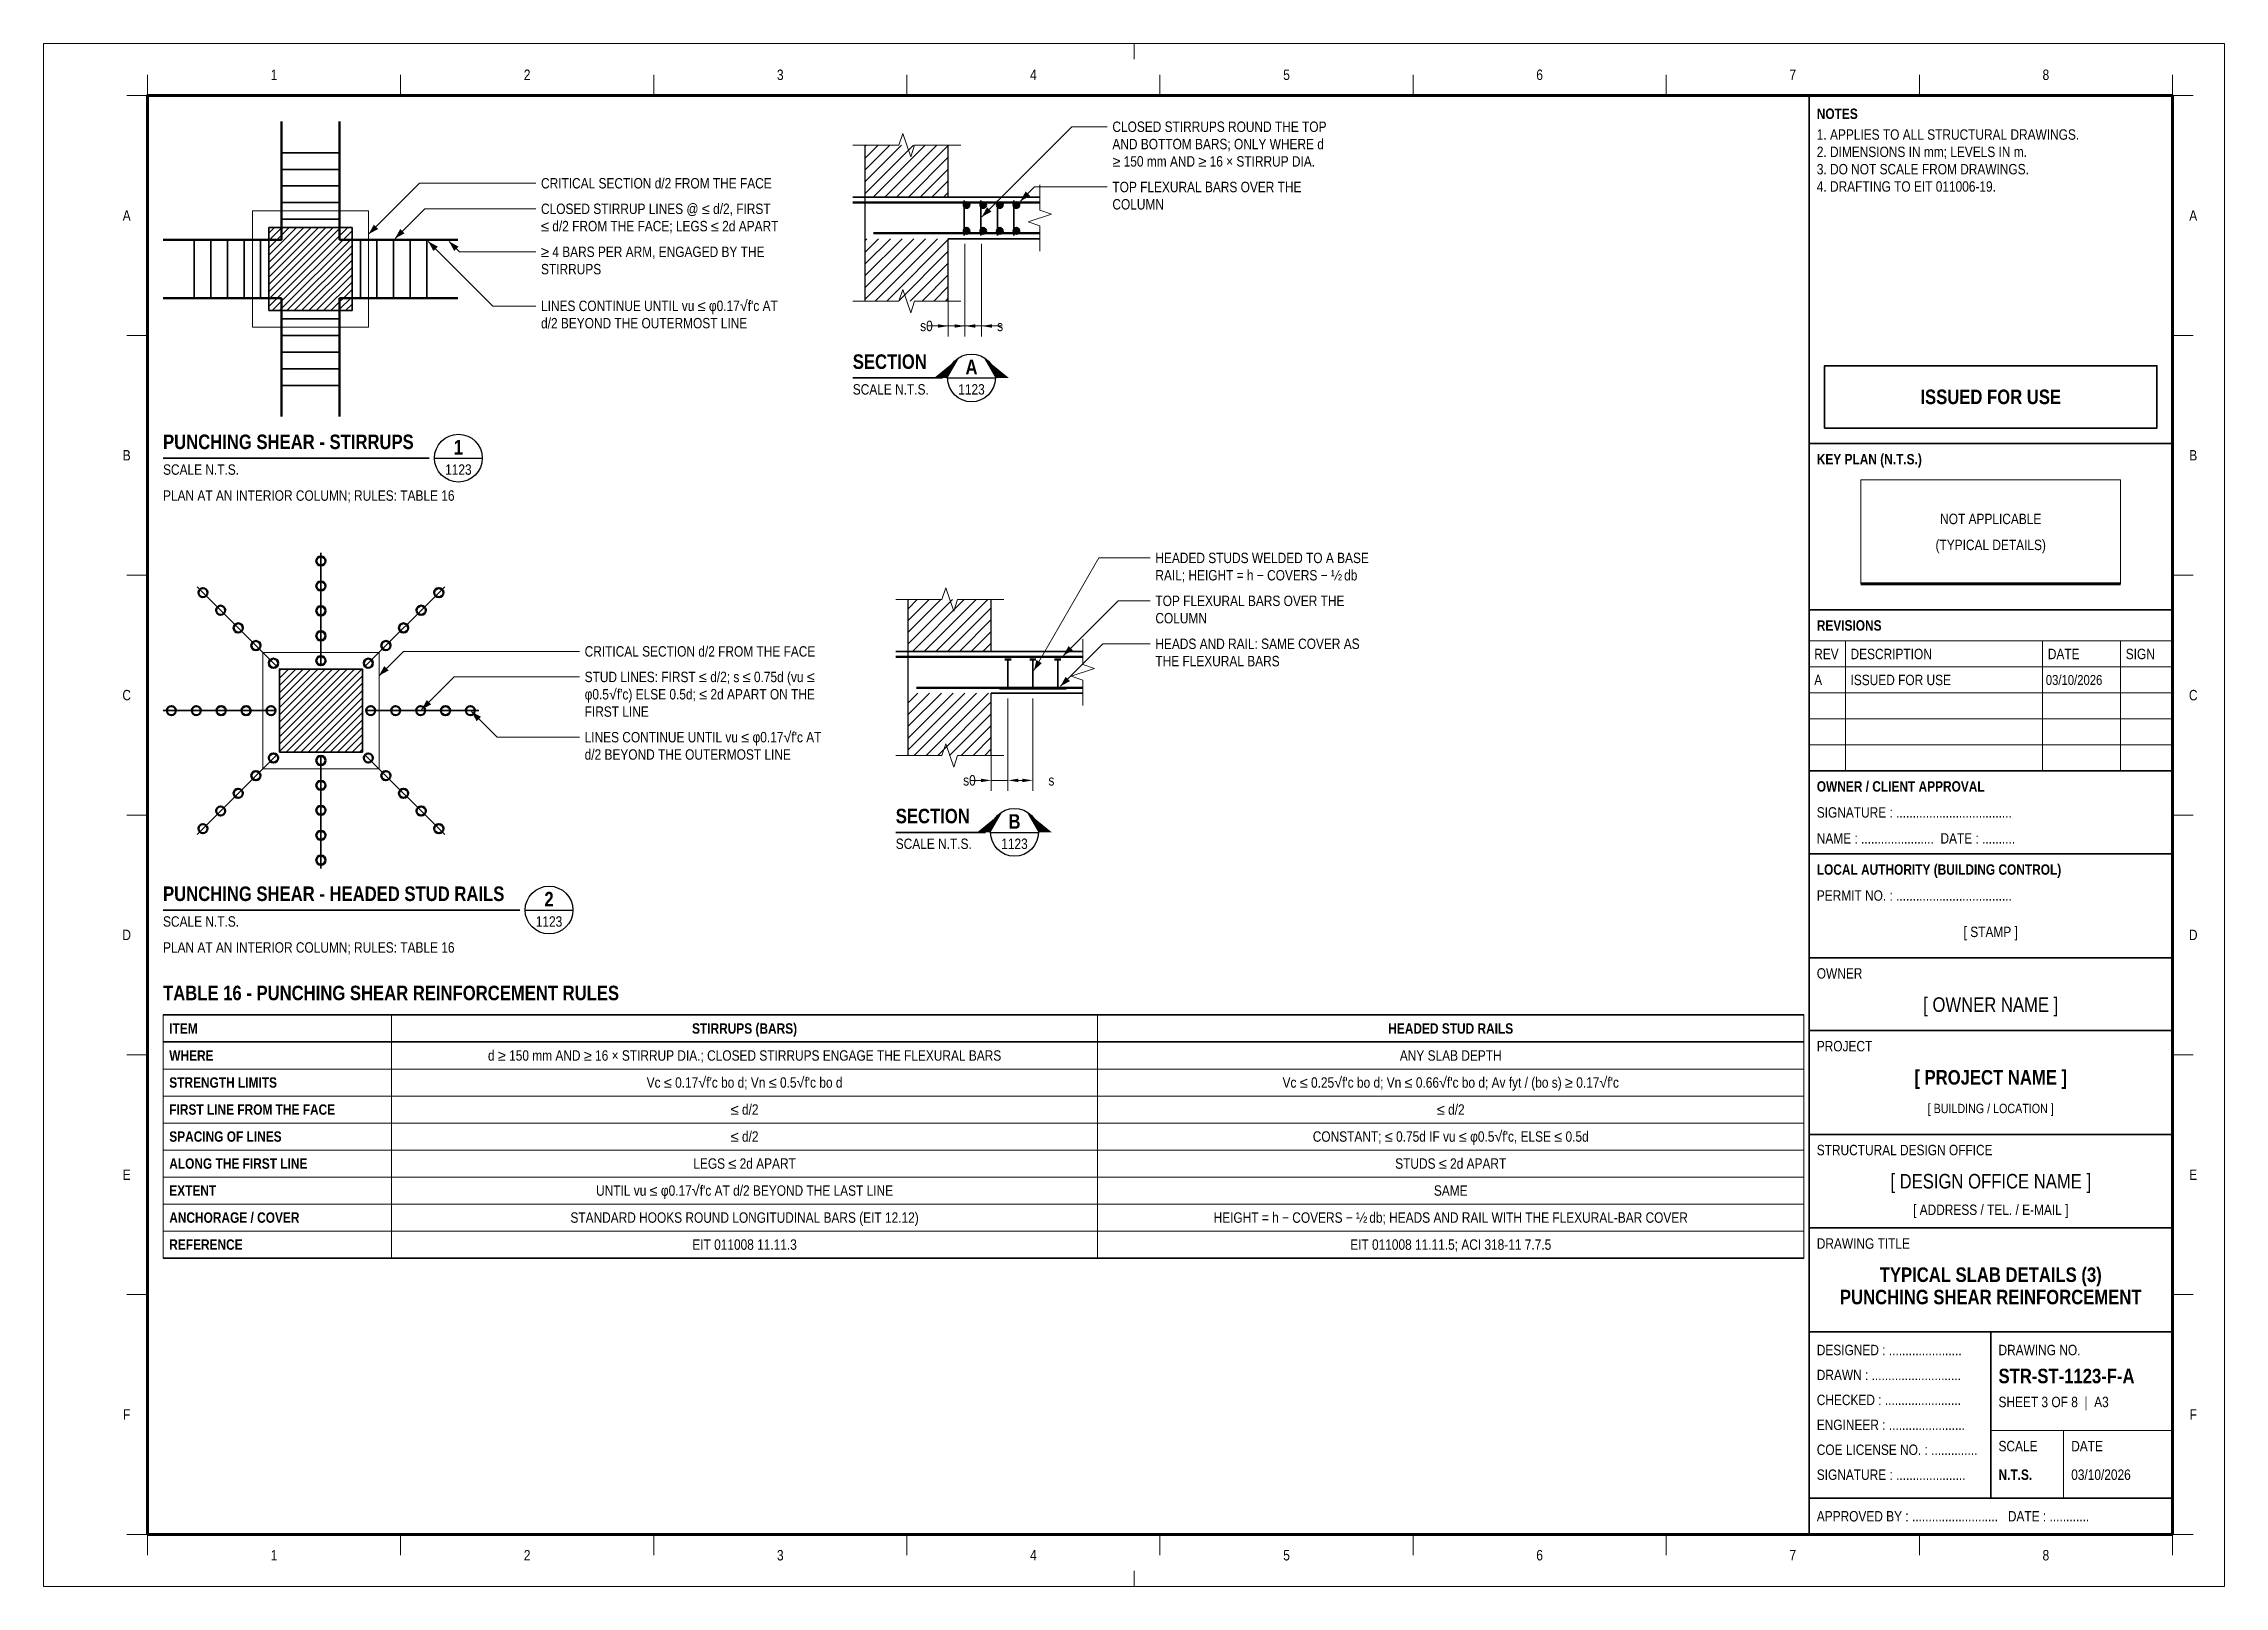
# Paper-space layout '1123' of a CAD drawing. Header units: millimetres. Extents: x 0 to 420, y 0 to 297.
# The model-space entities are those that its viewports show. They can reach past a viewport. Long polylines and large blocks are cut down to what shows.
import ezdxf
from ezdxf.enums import TextEntityAlignment as Align

# ---------------------------------------------------------------- set-up
doc = ezdxf.new("R2010")
doc.units = ezdxf.units.MM
doc.header["$LTSCALE"] = 3.75
doc.linetypes.add('HIDDEN', pattern=[9.525, 6.35, -3.175])
for name, color, linetype, lineweight in [('S-ANNO', 3, 'Continuous', 18), ('S-BREAK', 8, 'Continuous', 18), ('S-CONC', 4, 'Continuous', 35), ('S-CONC-VIS', 5, 'Continuous', 25), ('S-DET', 7, 'Continuous', 18), ('S-DIMS', 2, 'Continuous', 18), ('S-FRAME', 10, 'Continuous', 70), ('S-HATCH', 9, 'Continuous', 13), ('S-REBR', 1, 'Continuous', 50), ('S-REBR-SEC', 30, 'Continuous', 35), ('S-SYMB', 6, 'Continuous', 25), ('S-TEXT', 7, 'Continuous', 18), ('S-TITLE', 4, 'Continuous', 35), ('S-TTLB', 4, 'Continuous', 35), ('S-TTLB-THIN', 8, 'Continuous', 18), ('S-ZONE', 8, 'Continuous', 18), ('S-ZONE-DASH', 8, 'HIDDEN', 18)]:
    doc.layers.add(name, color=color, linetype=linetype, lineweight=lineweight)
for name, color, linetype, lineweight, plot in [('S-SHEET', 9, 'Continuous', 13, False), ('S-TB-AREA', 9, 'Continuous', 13, False), ('S-VPORT', 9, 'Continuous', 13, False)]:
    doc.layers.add(name, color=color, linetype=linetype, lineweight=lineweight, plot=plot)
doc.styles.add('AN', font='ARIALN_0.TTF')
doc.styles.add('ANB', font='ARIALNB_0.TTF')
doc.dimstyles.new('EIT-25', dxfattribs={"dimscale": 25, "dimtxt": 2, "dimasz": 2, "dimexe": 2, "dimexo": 1, "dimgap": 0.6, "dimtad": 1, "dimdec": 0, "dimtxsty": 'AN', "dimcen": 2.5, "dimclrd": 2, "dimclre": 8, "dimclrt": 7, "dimazin": 3, "dimtfac": 1, "dimtmove": 1, "dimatfit": 3, "dimlwd": -1, "dimlwe": -1, "dimarcsym": 0})

# ---------------------------------------------------------------- blocks, each defined once
blk = doc.blocks.new('TB-A3-NRW')
at = {"layer": 'S-FRAME', "flags": 128}
blk.add_lwpolyline([(20, 10), (410, 10), (410, 287), (20, 287)], close=True, dxfattribs=at)
blk.add_lwpolyline([(350, 193), (400, 193)], dxfattribs=at)
at = {"layer": 'S-SHEET', "flags": 128}
blk.add_lwpolyline([(0, 0), (420, 0), (420, 297), (0, 297)], close=True, dxfattribs=at)
at = {"layer": 'S-TB-AREA', "flags": 128}
blk.add_lwpolyline([(20, 10), (340, 10), (340, 287), (20, 287)], close=True, dxfattribs=at)
at = {"layer": 'S-TITLE', "flags": 128}
blk.add_lwpolyline([(343, 223), (407, 223), (407, 235), (343, 235)], close=True, dxfattribs=at)
at = {"layer": 'S-TTLB'}
for p, q in [((340, 10), (340, 287)), ((340, 220), (410, 220)), ((340, 188), (410, 188)), ((340, 157), (410, 157)), ((340, 157), (410, 157)), ((340, 141), (410, 141)), ((340, 121), (410, 121)), ((340, 107), (410, 107)), ((340, 87), (410, 87)), ((340, 69), (410, 69)), ((340, 49), (410, 49)), ((375, 17), (375, 49)), ((340, 17), (410, 17))]:
    blk.add_line(p, q, dxfattribs=at)
at = {"layer": 'S-TTLB-THIN'}
for p, q in [((340, 182), (410, 182)), ((347, 157), (347, 182)), ((385, 157), (385, 182)), ((400, 157), (400, 182)), ((340, 177), (410, 177)), ((340, 172), (410, 172)), ((340, 167), (410, 167)), ((340, 162), (410, 162)), ((375, 30), (410, 30)), ((389, 17), (389, 30))]:
    blk.add_line(p, q, dxfattribs=at)
at = {"layer": 'S-TTLB-THIN', "flags": 128}
blk.add_lwpolyline([(350, 193), (400, 193), (400, 213), (350, 213)], close=True, dxfattribs=at)
at = {"layer": 'S-ZONE'}
for p, q in [((210, 297), (210, 294)), ((20, 287), (20, 291)), ((68.75, 287), (68.75, 291)), ((117.5, 287), (117.5, 291)), ((166.25, 287), (166.25, 291)), ((215, 287), (215, 291)), ((263.75, 287), (263.75, 291)), ((312.5, 287), (312.5, 291)), ((361.25, 287), (361.25, 291)), ((410, 287), (410, 291)), ((16, 287), (20, 287)), ((410, 287), (414, 287)), ((16, 240.83), (20, 240.83)), ((410, 240.83), (414, 240.83)), ((16, 194.67), (20, 194.67)), ((410, 194.67), (414, 194.67)), ((16, 148.5), (20, 148.5)), ((410, 148.5), (414, 148.5)), ((16, 102.33), (20, 102.33)), ((410, 102.33), (414, 102.33)), ((16, 56.17), (20, 56.17)), ((410, 56.17), (414, 56.17)), ((16, 10), (20, 10)), ((20, 10), (20, 6)), ((68.75, 10), (68.75, 6)), ((117.5, 10), (117.5, 6)), ((166.25, 10), (166.25, 6)), ((215, 10), (215, 6)), ((263.75, 10), (263.75, 6)), ((312.5, 10), (312.5, 6)), ((361.25, 10), (361.25, 6)), ((410, 10), (410, 6)), ((410, 10), (414, 10)), ((210, 0), (210, 3))]:
    blk.add_line(p, q, dxfattribs=at)
at = {"layer": 'S-TEXT'}
for s, style, p in [('NOTES', 'ANB', (341.5, 283.5)), ('KEY PLAN (N.T.S.)', 'ANB', (341.5, 217)), ('REVISIONS', 'ANB', (341.5, 185)), ('REV', 'AN', (341, 179.5)), ('DESCRIPTION', 'AN', (348, 179.5)), ('DATE', 'AN', (386, 179.5)), ('SIGN', 'AN', (401, 179.5)), ('OWNER / CLIENT APPROVAL', 'ANB', (341.5, 154)), ('SIGNATURE : ...................................', 'AN', (341.5, 149)), ('NAME : ......................  DATE : ..........', 'AN', (341.5, 144)), ('LOCAL AUTHORITY (BUILDING CONTROL)', 'ANB', (341.5, 138)), ('PERMIT NO. : ...................................', 'AN', (341.5, 133)), ('OWNER', 'AN', (341.5, 118)), ('PROJECT', 'AN', (341.5, 104)), ('STRUCTURAL DESIGN OFFICE', 'AN', (341.5, 84)), ('DRAWING TITLE', 'AN', (341.5, 66)), ('DESIGNED : ......................', 'AN', (341.5, 45.5)), ('DRAWING NO.', 'AN', (376.5, 45.5)), ('DRAWN : ...........................', 'AN', (341.5, 40.7)), ('CHECKED : .......................', 'AN', (341.5, 35.9)), ('ENGINEER : .......................', 'AN', (341.5, 31.1)), ('COE LICENSE NO. : ..............', 'AN', (341.5, 26.3)), ('SCALE', 'AN', (376.5, 27)), ('DATE', 'AN', (390.5, 27)), ('SIGNATURE : .....................', 'AN', (341.5, 21.5)), ('APPROVED BY : ..........................   DATE : ............', 'AN', (341.5, 13.5))]:
    blk.add_text(s, height=2, dxfattribs=dict(at, style=style)).set_placement(p, align=Align.MIDDLE_LEFT)
at = {"layer": 'S-TEXT', "style": 'AN'}
blk.add_text('[ STAMP ]', height=2, dxfattribs=at).set_placement((375, 126), align=Align.MIDDLE_CENTER)
at = {"layer": 'S-TEXT', "insert": (341.5, 280.5), "char_height": 2, "width": 67, "attachment_point": 1, "style": 'AN'}
blk.add_mtext('1. APPLIES TO ALL STRUCTURAL DRAWINGS.\\P2. DIMENSIONS IN mm; LEVELS IN m.\\P3. DO NOT SCALE FROM DRAWINGS.\\P4. DRAFTING TO EIT 011006-19.', dxfattribs=at)
at = {"layer": 'S-TEXT'}
for tag, height, style, p in [('STATUS_1', 2.8, 'ANB', (375, 231.2)), ('STATUS_2', 2.8, 'ANB', (375, 226.8)), ('KEYPLAN_1', 2, 'AN', (375, 205.5)), ('KEYPLAN_2', 2, 'AN', (375, 200.5)), ('OWNER', 2.8, 'AN', (375, 112)), ('PROJECT', 2.8, 'ANB', (375, 98)), ('LOCATION', 1.8, 'AN', (375, 92)), ('OFFICE', 2.8, 'AN', (375, 78)), ('OFFICE_ADDR', 2, 'AN', (375, 72.5)), ('TITLE_1', 2.8, 'ANB', (375, 60)), ('TITLE_2', 2.8, 'ANB', (375, 55.7)), ('TITLE_3', 2.8, 'ANB', (375, 51.4))]:
    blk.add_attdef(tag, text='', height=height, dxfattribs=dict(at, style=style)).set_placement(p, align=Align.MIDDLE_CENTER)
for tag, height, style, p in [('REV_1', 2, 'AN', (341, 174.5)), ('REV_1_DESC', 2, 'AN', (348, 174.5)), ('REV_1_DATE', 1.9, 'AN', (385.6, 174.5)), ('REV_2', 2, 'AN', (341, 169.5)), ('REV_2_DESC', 2, 'AN', (348, 169.5)), ('REV_2_DATE', 1.9, 'AN', (385.6, 169.5)), ('REV_3', 2, 'AN', (341, 164.5)), ('REV_3_DESC', 2, 'AN', (348, 164.5)), ('REV_3_DATE', 1.9, 'AN', (385.6, 164.5)), ('REV_4', 2, 'AN', (341, 159.5)), ('REV_4_DESC', 2, 'AN', (348, 159.5)), ('REV_4_DATE', 1.9, 'AN', (385.6, 159.5)), ('DWG_NO', 2.8, 'ANB', (376.5, 40.5)), ('SHEET', 2, 'AN', (376.5, 35.5)), ('SCALE', 2, 'ANB', (376.5, 21.5)), ('DATE', 2, 'AN', (390.5, 21.5))]:
    blk.add_attdef(tag, text='', height=height, dxfattribs=dict(at, style=style)).set_placement(p, align=Align.MIDDLE_LEFT)
at = {"layer": 'S-ZONE', "style": 'AN'}
for s, p in [('1', (44.38, 291)), ('2', (93.12, 291)), ('3', (141.88, 291)), ('4', (190.62, 291)), ('5', (239.38, 291)), ('6', (288.12, 291)), ('7', (336.88, 291)), ('8', (385.62, 291)), ('A', (16, 263.92)), ('A', (414, 263.92)), ('B', (16, 217.75)), ('B', (414, 217.75)), ('C', (16, 171.58)), ('C', (414, 171.58)), ('D', (16, 125.42)), ('D', (414, 125.42)), ('E', (16, 79.25)), ('E', (414, 79.25)), ('F', (16, 33.08)), ('F', (414, 33.08)), ('1', (44.38, 6)), ('2', (93.12, 6)), ('3', (141.88, 6)), ('4', (190.62, 6)), ('5', (239.38, 6)), ('6', (288.12, 6)), ('7', (336.88, 6)), ('8', (385.62, 6))]:
    blk.add_text(s, height=2, dxfattribs=at).set_placement(p, align=Align.MIDDLE_CENTER)
blk = doc.blocks.new('DET-1123-1', base_point=(-710, -48710))
at = {"layer": 'S-HATCH'}
h = blk.add_hatch(dxfattribs=at)
h.set_pattern_fill('ANSI31', color=256, scale=7.874016)
h.paths.add_polyline_path([(-200, -48200), (200, -48200), (200, -47800), (-200, -47800)])
at = {"layer": 'S-ANNO', "flags": 128}
for points in [[(280, -47832), (525, -47587), (1010, -47587), (1085, -47587)], [(407, -47853), (550, -47710), (1010, -47710), (1085, -47710)], [(567, -47867), (878, -48178), (1010, -48178), (1085, -48178)], [(667, -47867), (717, -47917), (1010, -47917), (1085, -47917)]]:
    blk.add_lwpolyline(points, dxfattribs=at)
at = {"layer": 'S-ANNO'}
for points in [[(280, -47832), (326, -47807), (305, -47786)], [(407, -47853), (453, -47828), (432, -47807)], [(567, -47867), (592, -47913), (613, -47892)], [(667, -47867), (692, -47913), (713, -47892)]]:
    blk.add_solid(points, dxfattribs=at)
at = {"layer": 'S-CONC', "flags": 128}
blk.add_lwpolyline([(-200, -48200), (200, -48200), (200, -47800), (-200, -47800)], close=True, dxfattribs=at)
at = {"layer": 'S-REBR', "flags": 128}
for points in [[(-140, -47860), (-140, -47290)], [(140, -47860), (140, -47290)], [(-140, -47860), (-710, -47860)], [(140, -47860), (710, -47860)], [(-140, -48140), (-710, -48140)], [(-140, -48140), (-140, -48710)], [(140, -48140), (710, -48140)], [(140, -48140), (140, -48710)]]:
    blk.add_lwpolyline(points, dxfattribs=at)
at = {"layer": 'S-REBR-SEC'}
for p, q in [((140, -47440), (-140, -47440)), ((140, -47520), (-140, -47520)), ((140, -47600), (-140, -47600)), ((140, -47680), (-140, -47680)), ((140, -47760), (-140, -47760)), ((-560, -47860), (-560, -48140)), ((-480, -47860), (-480, -48140)), ((-400, -47860), (-400, -48140)), ((-320, -47860), (-320, -48140)), ((-240, -47860), (-240, -48140)), ((240, -48140), (240, -47860)), ((320, -48140), (320, -47860)), ((400, -48140), (400, -47860)), ((480, -48140), (480, -47860)), ((560, -48140), (560, -47860)), ((-140, -48240), (140, -48240)), ((-140, -48320), (140, -48320)), ((-140, -48400), (140, -48400)), ((-140, -48480), (140, -48480)), ((-140, -48560), (140, -48560))]:
    blk.add_line(p, q, dxfattribs=at)
at = {"layer": 'S-ZONE-DASH', "flags": 128}
blk.add_lwpolyline([(-280, -48280), (280, -48280), (280, -47720), (-280, -47720)], close=True, dxfattribs=at)
at = {"layer": 'S-TEXT', "char_height": 50, "attachment_point": 1, "style": 'AN'}
for s, insert, width in [('CRITICAL SECTION d/2 FROM THE FACE', (1110, -47562), 1167.57), ('CLOSED STIRRUP LINES @ ≤ d/2, FIRST\\P≤ d/2 FROM THE FACE; LEGS ≤ 2d APART', (1110, -47685), 1201.23), ('≥ 4 BARS PER ARM, ENGAGED BY THE\\PSTIRRUPS', (1110, -47892), 1131.42), ("LINES CONTINUE UNTIL vu ≤ φ0.17√f'c AT\\Pd/2 BEYOND THE OUTERMOST LINE", (1110, -48152), 1198.28)]:
    blk.add_mtext(s, dxfattribs=dict(at, insert=insert, width=width))
blk = doc.blocks.new('VT-1123-1', base_point=(23, 208.44))
at = {"layer": 'S-SYMB'}
blk.add_line((75.28, 217.2), (84.48, 217.2), dxfattribs=at)
blk.add_circle((79.88, 217.2), 4.6, dxfattribs=at)
at = {"layer": 'S-TITLE'}
blk.add_line((23, 217.2), (74.28, 217.2), dxfattribs=at)
at = {"layer": 'S-TEXT'}
for s, height, style, p in [('1', 2.8, 'ANB', (79.88, 219.3)), ('1123', 2, 'AN', (79.88, 215))]:
    blk.add_text(s, height=height, dxfattribs=dict(at, style=style)).set_placement(p, align=Align.MIDDLE_CENTER)
at = {"layer": 'S-TEXT', "style": 'AN'}
for s, p in [('SCALE N.T.S.', (23, 216)), ('PLAN AT AN INTERIOR COLUMN; RULES: TABLE 16', (23, 211))]:
    blk.add_text(s, height=2, dxfattribs=at).set_placement(p, align=Align.TOP_LEFT)
at = {"layer": 'S-TITLE', "style": 'ANB'}
blk.add_text('PUNCHING SHEAR - STIRRUPS', height=2.8, dxfattribs=at).set_placement((23, 218.1), align=Align.BOTTOM_LEFT)
blk = doc.blocks.new('VT-1123-A', base_point=(155.85, 228.04))
at = {"layer": 'S-SYMB'}
blk.add_line((174.11, 232.64), (183.31, 232.64), dxfattribs=at)
blk.add_circle((178.71, 232.64), 4.6, dxfattribs=at)
for points in [[(174.11, 232.64), (171.51, 232.64), (176.41, 236.64)], [(183.31, 232.64), (185.91, 232.64), (181.01, 236.64)]]:
    blk.add_solid(points, dxfattribs=at)
at = {"layer": 'S-TITLE'}
blk.add_line((155.85, 232.64), (173.11, 232.64), dxfattribs=at)
at = {"layer": 'S-TEXT'}
for s, height, style, p in [('A', 2.8, 'ANB', (178.71, 234.74)), ('1123', 2, 'AN', (178.71, 230.44))]:
    blk.add_text(s, height=height, dxfattribs=dict(at, style=style)).set_placement(p, align=Align.MIDDLE_CENTER)
at = {"layer": 'S-TEXT', "style": 'AN'}
blk.add_text('SCALE N.T.S.', height=2, dxfattribs=at).set_placement((155.85, 231.44), align=Align.TOP_LEFT)
at = {"layer": 'S-TITLE', "style": 'ANB'}
blk.add_text('SECTION', height=2.8, dxfattribs=at).set_placement((155.85, 233.54), align=Align.BOTTOM_LEFT)
blk = doc.blocks.new('DET-1123-2', base_point=(-760, -56760))
at = {"layer": 'S-HATCH'}
h = blk.add_hatch(dxfattribs=at)
h.set_pattern_fill('ANSI31', color=256, scale=7.874016)
h.paths.add_polyline_path([(-200, -56200), (200, -56200), (200, -55800), (-200, -55800)])
at = {"layer": 'S-ANNO', "flags": 128}
for points in [[(280, -55832), (397, -55715), (1170, -55715), (1245, -55715)], [(485, -55995), (642, -55838), (1170, -55838), (1245, -55838)], [(725, -56005), (848, -56128), (1170, -56128), (1245, -56128)]]:
    blk.add_lwpolyline(points, dxfattribs=at)
at = {"layer": 'S-ANNO'}
for points in [[(280, -55832), (326, -55807), (305, -55786)], [(485, -55995), (531, -55970), (510, -55949)], [(725, -56005), (750, -56051), (771, -56030)]]:
    blk.add_solid(points, dxfattribs=at)
at = {"layer": 'S-CONC', "flags": 128}
blk.add_lwpolyline([(-200, -56200), (200, -56200), (200, -55800), (-200, -55800)], close=True, dxfattribs=at)
at = {"layer": 'S-REBR'}
for centre in [(0, -55280), (-568, -55432), (0, -55400), (568, -55432), (-483, -55517), (0, -55520), (483, -55517), (-398, -55602), (0, -55640), (398, -55602), (-313, -55687), (-228, -55772), (0, -55760), (228, -55772), (313, -55687), (-720, -56000), (-600, -56000), (-480, -56000), (-360, -56000), (-240, -56000), (240, -56000), (360, -56000), (480, -56000), (600, -56000), (720, -56000), (-228, -56228), (0, -56240), (228, -56228), (-398, -56398), (-313, -56313), (0, -56360), (313, -56313), (398, -56398), (-483, -56483), (0, -56480), (483, -56483), (-568, -56568), (0, -56600), (568, -56568), (0, -56720)]:
    blk.add_circle(centre, 22, dxfattribs=at)
at = {"layer": 'S-REBR-SEC'}
for p, q in [((0, -55780), (0, -55240)), ((-214, -55786), (-596, -55404)), ((214, -55786), (596, -55404)), ((-220, -56000), (-760, -56000)), ((220, -56000), (760, -56000)), ((-214, -56214), (-596, -56596)), ((0, -56220), (0, -56760)), ((214, -56214), (596, -56596))]:
    blk.add_line(p, q, dxfattribs=at)
at = {"layer": 'S-ZONE-DASH', "flags": 128}
blk.add_lwpolyline([(-280, -56280), (280, -56280), (280, -55720), (-280, -55720)], close=True, dxfattribs=at)
at = {"layer": 'S-TEXT', "char_height": 50, "attachment_point": 1, "style": 'AN'}
for s, insert, width in [('CRITICAL SECTION d/2 FROM THE FACE', (1270, -55690), 1167.57), ("STUD LINES: FIRST ≤ d/2; s ≤ 0.75d (vu ≤\\Pφ0.5√f'c) ELSE 0.5d; ≤ 2d APART ON THE\\PFIRST LINE", (1270, -55813), 1165.4), ("LINES CONTINUE UNTIL vu ≤ φ0.17√f'c AT\\Pd/2 BEYOND THE OUTERMOST LINE", (1270, -56103), 1198.28)]:
    blk.add_mtext(s, dxfattribs=dict(at, insert=insert, width=width))
blk = doc.blocks.new('VT-1123-2', base_point=(23, 121.44))
at = {"layer": 'S-SYMB'}
blk.add_line((92.74, 130.2), (101.94, 130.2), dxfattribs=at)
blk.add_circle((97.34, 130.2), 4.6, dxfattribs=at)
at = {"layer": 'S-TITLE'}
blk.add_line((23, 130.2), (91.74, 130.2), dxfattribs=at)
at = {"layer": 'S-TEXT'}
for s, height, style, p in [('2', 2.8, 'ANB', (97.34, 132.3)), ('1123', 2, 'AN', (97.34, 128))]:
    blk.add_text(s, height=height, dxfattribs=dict(at, style=style)).set_placement(p, align=Align.MIDDLE_CENTER)
at = {"layer": 'S-TEXT', "style": 'AN'}
for s, p in [('SCALE N.T.S.', (23, 129)), ('PLAN AT AN INTERIOR COLUMN; RULES: TABLE 16', (23, 124))]:
    blk.add_text(s, height=2, dxfattribs=at).set_placement(p, align=Align.TOP_LEFT)
at = {"layer": 'S-TITLE', "style": 'ANB'}
blk.add_text('PUNCHING SHEAR - HEADED STUD RAILS', height=2.8, dxfattribs=at).set_placement((23, 131.1), align=Align.BOTTOM_LEFT)
blk = doc.blocks.new('VT-1123-B', base_point=(164.13, 140.57))
at = {"layer": 'S-SYMB'}
blk.add_line((182.39, 145.17), (191.59, 145.17), dxfattribs=at)
blk.add_circle((186.99, 145.17), 4.6, dxfattribs=at)
for points in [[(182.39, 145.17), (179.79, 145.17), (184.69, 149.17)], [(191.59, 145.17), (194.19, 145.17), (189.29, 149.17)]]:
    blk.add_solid(points, dxfattribs=at)
at = {"layer": 'S-TITLE'}
blk.add_line((164.13, 145.17), (181.39, 145.17), dxfattribs=at)
at = {"layer": 'S-TEXT'}
for s, height, style, p in [('B', 2.8, 'ANB', (186.99, 147.27)), ('1123', 2, 'AN', (186.99, 142.97))]:
    blk.add_text(s, height=height, dxfattribs=dict(at, style=style)).set_placement(p, align=Align.MIDDLE_CENTER)
at = {"layer": 'S-TEXT', "style": 'AN'}
blk.add_text('SCALE N.T.S.', height=2, dxfattribs=at).set_placement((164.13, 143.97), align=Align.TOP_LEFT)
at = {"layer": 'S-TITLE', "style": 'ANB'}
blk.add_text('SECTION', height=2.8, dxfattribs=at).set_placement((164.13, 146.07), align=Align.BOTTOM_LEFT)
blk = doc.blocks.new('TBL-1123-1', base_point=(23, 63.2))
at = {"layer": 'S-TTLB'}
for p, q in [((23, 110), (339, 110)), ((23, 104.8), (339, 104.8)), ((23, 63.2), (339, 63.2))]:
    blk.add_line(p, q, dxfattribs=at)
at = {"layer": 'S-TTLB-THIN'}
for p, q in [((23, 110), (23, 63.2)), ((67, 110), (67, 63.2)), ((203, 110), (203, 63.2)), ((339, 110), (339, 63.2)), ((23, 99.6), (339, 99.6)), ((23, 94.4), (339, 94.4)), ((23, 89.2), (339, 89.2)), ((23, 84), (339, 84)), ((23, 78.8), (339, 78.8)), ((23, 73.6), (339, 73.6)), ((23, 68.4), (339, 68.4))]:
    blk.add_line(p, q, dxfattribs=at)
at = {"layer": 'S-TEXT', "style": 'ANB'}
for s, p in [('ITEM', (24.2, 107.4)), ('WHERE', (24.2, 102.2)), ('STRENGTH LIMITS', (24.2, 97)), ('FIRST LINE FROM THE FACE', (24.2, 91.8)), ('SPACING OF LINES', (24.2, 86.6)), ('ALONG THE FIRST LINE', (24.2, 81.4)), ('EXTENT', (24.2, 76.2)), ('ANCHORAGE / COVER', (24.2, 71)), ('REFERENCE', (24.2, 65.8))]:
    blk.add_text(s, height=2, dxfattribs=at).set_placement(p, align=Align.MIDDLE_LEFT)
at = {"layer": 'S-TEXT'}
for s, style, p in [('STIRRUPS (BARS)', 'ANB', (135, 107.4)), ('HEADED STUD RAILS', 'ANB', (271, 107.4)), ('d ≥ 150 mm AND ≥ 16 × STIRRUP DIA.; CLOSED STIRRUPS ENGAGE THE FLEXURAL BARS', 'AN', (135, 102.2)), ('ANY SLAB DEPTH', 'AN', (271, 102.2)), ("Vc ≤ 0.17√f'c bo d; Vn ≤ 0.5√f'c bo d", 'AN', (135, 97)), ("Vc ≤ 0.25√f'c bo d; Vn ≤ 0.66√f'c bo d; Av fyt / (bo s) ≥ 0.17√f'c", 'AN', (271, 97)), ('≤ d/2', 'AN', (135, 91.8)), ('≤ d/2', 'AN', (271, 91.8)), ('≤ d/2', 'AN', (135, 86.6)), ("CONSTANT; ≤ 0.75d IF vu ≤ φ0.5√f'c, ELSE ≤ 0.5d", 'AN', (271, 86.6)), ('LEGS ≤ 2d APART', 'AN', (135, 81.4)), ('STUDS ≤ 2d APART', 'AN', (271, 81.4)), ("UNTIL vu ≤ φ0.17√f'c AT d/2 BEYOND THE LAST LINE", 'AN', (135, 76.2)), ('SAME', 'AN', (271, 76.2)), ('STANDARD HOOKS ROUND LONGITUDINAL BARS (EIT 12.12)', 'AN', (135, 71)), ('HEIGHT = h − COVERS − ½ db; HEADS AND RAIL WITH THE FLEXURAL-BAR COVER', 'AN', (271, 71)), ('EIT 011008 11.11.3', 'AN', (135, 65.8)), ('EIT 011008 11.11.5; ACI 318-11 7.7.5', 'AN', (271, 65.8))]:
    blk.add_text(s, height=2, dxfattribs=dict(at, style=style)).set_placement(p, align=Align.MIDDLE_CENTER)
at = {"layer": 'S-TITLE', "style": 'ANB'}
blk.add_text('TABLE 16 - PUNCHING SHEAR REINFORCEMENT RULES', height=2.8, dxfattribs=at).set_placement((23, 112), align=Align.BOTTOM_LEFT)
blk = doc.blocks.new('DET-1123-A', base_point=(7740, -48470))
at = {"layer": 'S-HATCH'}
h = blk.add_hatch(dxfattribs=at)
h.set_pattern_fill('ANSI31', color=256, scale=12.59843)
h.paths.add_polyline_path([(7800, -47800), (8200, -47800), (8200, -47550), (7800, -47550)])
h = blk.add_hatch(dxfattribs=at)
h.set_pattern_fill('ANSI31', color=256, scale=12.59843)
h.paths.add_polyline_path([(7800, -48300), (8200, -48300), (8200, -48000), (7800, -48000)])
at = {"layer": 'S-REBR'}
h = blk.add_hatch(color=256, dxfattribs=at)
h.dxf.hatch_style = 1
edge = h.paths.add_edge_path()
edge.add_arc((8288, -47838), 13.8, 0, 360)
h = blk.add_hatch(color=256, dxfattribs=at)
h.dxf.hatch_style = 1
edge = h.paths.add_edge_path()
edge.add_arc((8368, -47838), 13.8, 0, 360)
h = blk.add_hatch(color=256, dxfattribs=at)
h.dxf.hatch_style = 1
edge = h.paths.add_edge_path()
edge.add_arc((8448, -47838), 13.8, 0, 360)
h = blk.add_hatch(color=256, dxfattribs=at)
h.dxf.hatch_style = 1
edge = h.paths.add_edge_path()
edge.add_arc((8528, -47838), 13.8, 0, 360)
h = blk.add_hatch(color=256, dxfattribs=at)
h.dxf.hatch_style = 1
edge = h.paths.add_edge_path()
edge.add_arc((8288, -47962), 13.8, 0, 360)
h = blk.add_hatch(color=256, dxfattribs=at)
h.dxf.hatch_style = 1
edge = h.paths.add_edge_path()
edge.add_arc((8368, -47962), 13.8, 0, 360)
h = blk.add_hatch(color=256, dxfattribs=at)
h.dxf.hatch_style = 1
edge = h.paths.add_edge_path()
edge.add_arc((8448, -47962), 13.8, 0, 360)
h = blk.add_hatch(color=256, dxfattribs=at)
h.dxf.hatch_style = 1
edge = h.paths.add_edge_path()
edge.add_arc((8528, -47962), 13.8, 0, 360)
at = {"layer": 'S-ANNO', "flags": 128}
for points in [[(8361.5, -47894.5), (8795, -47461), (8890, -47461), (8965, -47461)], [(8547.2, -47818.8), (8615, -47751), (8890, -47751), (8965, -47751)]]:
    blk.add_lwpolyline(points, dxfattribs=at)
at = {"layer": 'S-ANNO'}
for points in [[(8547.2, -47818.8), (8593.2, -47794), (8572, -47772.8)], [(8361.5, -47894.5), (8407.4, -47869.8), (8386.2, -47848.6)]]:
    blk.add_solid(points, dxfattribs=at)
at = {"layer": 'S-BREAK', "flags": 128}
for points in [[(7740, -47550), (7962.5, -47550), (7981.2, -47493.8), (8018.8, -47606.2), (8037.5, -47550), (8260, -47550)], [(8640, -48060), (8640, -47937.5), (8583.8, -47918.8), (8696.2, -47881.2), (8640, -47862.5), (8640, -47740)], [(7740, -48300), (7962.5, -48300), (7981.2, -48243.8), (8018.8, -48356.2), (8037.5, -48300), (8260, -48300)]]:
    blk.add_lwpolyline(points, dxfattribs=at)
at = {"layer": 'S-CONC'}
for p, q in [((7740, -47800), (8640, -47800)), ((8200, -48000), (8640, -48000))]:
    blk.add_line(p, q, dxfattribs=at)
at = {"layer": 'S-CONC-VIS'}
for p, q in [((7800, -47800), (7800, -47550)), ((7800, -48300), (7800, -47550)), ((8200, -47800), (8200, -47550)), ((8200, -48300), (8200, -48000)), ((7800, -48300), (7800, -48300))]:
    blk.add_line(p, q, dxfattribs=at)
at = {"layer": 'S-REBR', "flags": 128}
for points in [[(7740, -47826), (8640, -47826)], [(7840, -47974), (8640, -47974)]]:
    blk.add_lwpolyline(points, dxfattribs=at)
at = {"layer": 'S-REBR'}
for centre in [(8288, -47838), (8368, -47838), (8448, -47838), (8528, -47838), (8288, -47962), (8368, -47962), (8448, -47962), (8528, -47962)]:
    blk.add_circle(centre, 13.8, dxfattribs=at)
at = {"layer": 'S-REBR-SEC', "flags": 128}
for points in [[(8276, -47984), (8276, -47816)], [(8356, -47984), (8356, -47816)], [(8436, -47984), (8436, -47816)], [(8516, -47984), (8516, -47816)]]:
    blk.add_lwpolyline(points, dxfattribs=at)
at = {"layer": 'S-TEXT', "char_height": 50, "attachment_point": 1, "style": 'AN'}
for s, insert, width in [('CLOSED STIRRUPS ROUND THE TOP\\PAND BOTTOM BARS; ONLY WHERE d\\P≥ 150 mm AND ≥ 16 × STIRRUP DIA.', (8990, -47436), 1084.707), ('TOP FLEXURAL BARS OVER THE\\PCOLUMN', (8990, -47726), 959.141)]:
    blk.add_mtext(s, dxfattribs=dict(at, insert=insert, width=width))
at = {"layer": 'S-DIMS'}
for base, p1, p2, location, text in [((8200, -48420), (8200, -48000), (8280, -48000), (8094.7, -48420), 's0'), ((8280, -48420), (8280, -48000), (8360, -48000), (8449.3, -48420), 's')]:
    blk.add_linear_dim(base=base, p1=p1, p2=p2, location=location, text=text, dimstyle='EIT-25', override={"dimtmove": 2}, dxfattribs=at).render()
blk = doc.blocks.new('DET-1123-B', base_point=(7740, -56470))
at = {"layer": 'S-HATCH'}
h = blk.add_hatch(dxfattribs=at)
h.set_pattern_fill('ANSI31', color=256, scale=12.59843)
h.paths.add_polyline_path([(7800, -55800), (8200, -55800), (8200, -55550), (7800, -55550)])
h = blk.add_hatch(dxfattribs=at)
h.set_pattern_fill('ANSI31', color=256, scale=12.59843)
h.paths.add_polyline_path([(7800, -56300), (8200, -56300), (8200, -56000), (7800, -56000)])
at = {"layer": 'S-ANNO', "flags": 128}
for points in [[(8405.1, -55891.1), (8718, -55349.2), (8890, -55349.2), (8965, -55349.2)], [(8547.2, -55818.8), (8810.2, -55555.8), (8890, -55555.8), (8965, -55555.8)], [(8533.3, -55966.7), (8737.5, -55762.5), (8890, -55762.5), (8965, -55762.5)]]:
    blk.add_lwpolyline(points, dxfattribs=at)
at = {"layer": 'S-ANNO'}
for points in [[(8405.1, -55891.1), (8443.1, -55855.3), (8417.1, -55840.3)], [(8547.2, -55818.8), (8593.2, -55794), (8572, -55772.8)], [(8533.3, -55966.7), (8579.2, -55942), (8558, -55920.8)]]:
    blk.add_solid(points, dxfattribs=at)
at = {"layer": 'S-BREAK', "flags": 128}
for points in [[(7740, -55550), (7962.5, -55550), (7981.2, -55493.8), (8018.8, -55606.2), (8037.5, -55550), (8260, -55550)], [(8640, -56060), (8640, -55937.5), (8583.8, -55918.8), (8696.2, -55881.2), (8640, -55862.5), (8640, -55740)], [(7740, -56300), (7962.5, -56300), (7981.2, -56243.8), (8018.8, -56356.2), (8037.5, -56300), (8260, -56300)]]:
    blk.add_lwpolyline(points, dxfattribs=at)
at = {"layer": 'S-CONC'}
for p, q in [((7740, -55800), (8640, -55800)), ((8200, -56000), (8640, -56000))]:
    blk.add_line(p, q, dxfattribs=at)
at = {"layer": 'S-CONC-VIS'}
for p, q in [((7800, -55800), (7800, -55550)), ((7800, -56300), (7800, -55550)), ((8200, -55800), (8200, -55550)), ((8200, -56300), (8200, -56000)), ((7800, -56300), (7800, -56300))]:
    blk.add_line(p, q, dxfattribs=at)
at = {"layer": 'S-REBR', "flags": 128}
for points in [[(7740, -55826), (8640, -55826)], [(8265, -55838), (8295, -55838)], [(8385, -55838), (8415, -55838)], [(8505, -55838), (8535, -55838)], [(7840, -55974), (8640, -55974)]]:
    blk.add_lwpolyline(points, dxfattribs=at)
at = {"layer": 'S-REBR-SEC'}
for p, q in [((8280, -55980), (8280, -55838)), ((8400, -55980), (8400, -55838)), ((8520, -55980), (8520, -55838))]:
    blk.add_line(p, q, dxfattribs=at)
at = {"layer": 'S-REBR-SEC', "flags": 128}
blk.add_lwpolyline([(8240, -55980), (8560, -55980)], dxfattribs=at)
at = {"layer": 'S-TEXT', "char_height": 50, "attachment_point": 1, "style": 'AN'}
for s, insert, width in [('HEADED STUDS WELDED TO A BASE\\PRAIL; HEIGHT = h − COVERS − ½ db', (8990, -55324.2), 1081.48), ('TOP FLEXURAL BARS OVER THE\\PCOLUMN', (8990, -55530.8), 959.141), ('HEADS AND RAIL: SAME COVER AS\\PTHE FLEXURAL BARS', (8990, -55737.5), 1035.226)]:
    blk.add_mtext(s, dxfattribs=dict(at, insert=insert, width=width))
at = {"layer": 'S-DIMS'}
for base, p1, p2, location, text in [((8200, -56420), (8200, -56000), (8280, -56000), (8094.7, -56420), 's0'), ((8280, -56420), (8280, -56000), (8400, -56000), (8489.3, -56420), 's')]:
    blk.add_linear_dim(base=base, p1=p1, p2=p2, location=location, text=text, dimstyle='EIT-25', override={"dimtmove": 2}, dxfattribs=at).render()

msp = doc.modelspace()

# ---------------------------------------------------------------- linework, layer by layer
at = {"layer": 'S-SHEET', "flags": 128}
msp.add_lwpolyline([(23000, 0), (33500, 0), (33500, 7425), (23000, 7425)], close=True, dxfattribs=at)
at = {"layer": 'S-TB-AREA', "flags": 128}
msp.add_lwpolyline([(23500, 250), (31500, 250), (31500, 7175), (23500, 7175)], close=True, dxfattribs=at)

# ---------------------------------------------------------------- block references
at = {"layer": 'S-DET', "zscale": 25}
for name, p in [('DET-1123-1', (23575, 5630)), ('DET-1123-A', (26896, 6016)), ('DET-1123-2', (23575, 3455)), ('DET-1123-B', (27103, 3829))]:
    msp.add_blockref(name, p, dxfattribs=at)
at = {"layer": 'S-TEXT', "xscale": 25, "yscale": 25, "zscale": 25}
for name, p in [('VT-1123-A', (26896, 5701)), ('VT-1123-1', (23575, 5211)), ('VT-1123-B', (27103, 3514)), ('VT-1123-2', (23575, 3036)), ('TBL-1123-1', (23575, 1580))]:
    msp.add_blockref(name, p, dxfattribs=at)

psp = doc.layouts.new('1123')

# ---------------------------------------------------------------- block references
at = {"layer": 'S-TTLB'}
ref = psp.add_blockref('TB-A3-NRW', (0, 0), dxfattribs=at)
ref.add_attrib('DWG_NO', 'STR-ST-1123-F-A', dxfattribs={"layer": 'S-TEXT', "height": 2.8, "style": 'ANB'}).set_placement((376.5, 40.5), align=Align.MIDDLE_LEFT)
ref.add_attrib('SHEET', 'SHEET 3 OF 8  |  A3', dxfattribs={"layer": 'S-TEXT', "height": 2, "style": 'AN'}).set_placement((376.5, 35.5), align=Align.MIDDLE_LEFT)
ref.add_attrib('SCALE', 'N.T.S.', dxfattribs={"layer": 'S-TEXT', "height": 2, "style": 'ANB'}).set_placement((376.5, 21.5), align=Align.MIDDLE_LEFT)
ref.add_attrib('DATE', '03/10/2026', dxfattribs={"layer": 'S-TEXT', "height": 2, "style": 'AN'}).set_placement((390.5, 21.5), align=Align.MIDDLE_LEFT)
ref.add_attrib('TITLE_1', 'TYPICAL SLAB DETAILS (3)', dxfattribs={"layer": 'S-TEXT', "height": 2.8, "style": 'ANB'}).set_placement((375, 60), align=Align.MIDDLE_CENTER)
ref.add_attrib('TITLE_2', 'PUNCHING SHEAR REINFORCEMENT', dxfattribs={"layer": 'S-TEXT', "height": 2.8, "style": 'ANB'}).set_placement((375, 55.7), align=Align.MIDDLE_CENTER)
ref.add_attrib('OFFICE', '[ DESIGN OFFICE NAME ]', dxfattribs={"layer": 'S-TEXT', "height": 2.8, "style": 'AN'}).set_placement((375, 78), align=Align.MIDDLE_CENTER)
ref.add_attrib('OFFICE_ADDR', '[ ADDRESS / TEL. / E-MAIL ]', dxfattribs={"layer": 'S-TEXT', "height": 2, "style": 'AN'}).set_placement((375, 72.5), align=Align.MIDDLE_CENTER)
ref.add_attrib('PROJECT', '[ PROJECT NAME ]', dxfattribs={"layer": 'S-TEXT', "height": 2.8, "style": 'ANB'}).set_placement((375, 98), align=Align.MIDDLE_CENTER)
ref.add_attrib('LOCATION', '[ BUILDING / LOCATION ]', dxfattribs={"layer": 'S-TEXT', "height": 1.8, "style": 'AN'}).set_placement((375, 92), align=Align.MIDDLE_CENTER)
ref.add_attrib('OWNER', '[ OWNER NAME ]', dxfattribs={"layer": 'S-TEXT', "height": 2.8, "style": 'AN'}).set_placement((375, 112), align=Align.MIDDLE_CENTER)
ref.add_attrib('REV_1', 'A', dxfattribs={"layer": 'S-TEXT', "height": 2, "style": 'AN'}).set_placement((341, 174.5), align=Align.MIDDLE_LEFT)
ref.add_attrib('REV_1_DESC', 'ISSUED FOR USE', dxfattribs={"layer": 'S-TEXT', "height": 2, "style": 'AN'}).set_placement((348, 174.5), align=Align.MIDDLE_LEFT)
ref.add_attrib('REV_1_DATE', '03/10/2026', dxfattribs={"layer": 'S-TEXT', "height": 1.9, "style": 'AN'}).set_placement((385.6, 174.5), align=Align.MIDDLE_LEFT)
ref.add_attrib('KEYPLAN_1', 'NOT APPLICABLE', dxfattribs={"layer": 'S-TEXT', "height": 2, "style": 'AN'}).set_placement((375, 205.5), align=Align.MIDDLE_CENTER)
ref.add_attrib('KEYPLAN_2', '(TYPICAL DETAILS)', dxfattribs={"layer": 'S-TEXT', "height": 2, "style": 'AN'}).set_placement((375, 200.5), align=Align.MIDDLE_CENTER)
ref.add_attrib('STATUS_1', 'ISSUED FOR USE', dxfattribs={"layer": 'S-TEXT', "height": 2.8, "style": 'ANB'}).set_placement((375, 229), align=Align.MIDDLE_CENTER)

# ---------------------------------------------------------------- viewports
at = {"layer": 'S-VPORT'}
psp.add_viewport(center=(210, 148.5), size=(420, 297), view_center_point=(28250, 3712.5), view_height=7425, dxfattribs=at)

doc.saveas('drawing.dxf')
